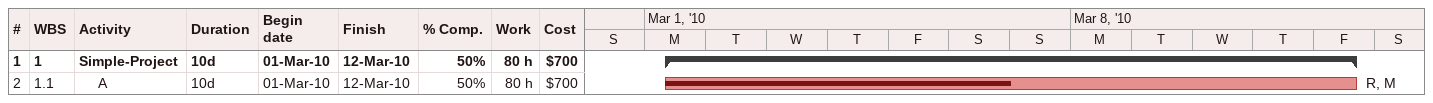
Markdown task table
| ID | WBS | Task | Duration | Start | Finish | Resources | % complete | Work (h) | Cost ($) |
|---|---|---|---|---|---|---|---|---|---|
| 1 | 1 | **Simple-Project** | 10d | 2010-03-01 | 2010-03-12 |  | 50 | 80 | 700 |
| 2 | 1.1 | A | 10d | 2010-03-01 | 2010-03-12 | R, M | 50 | 80 | 700 |
